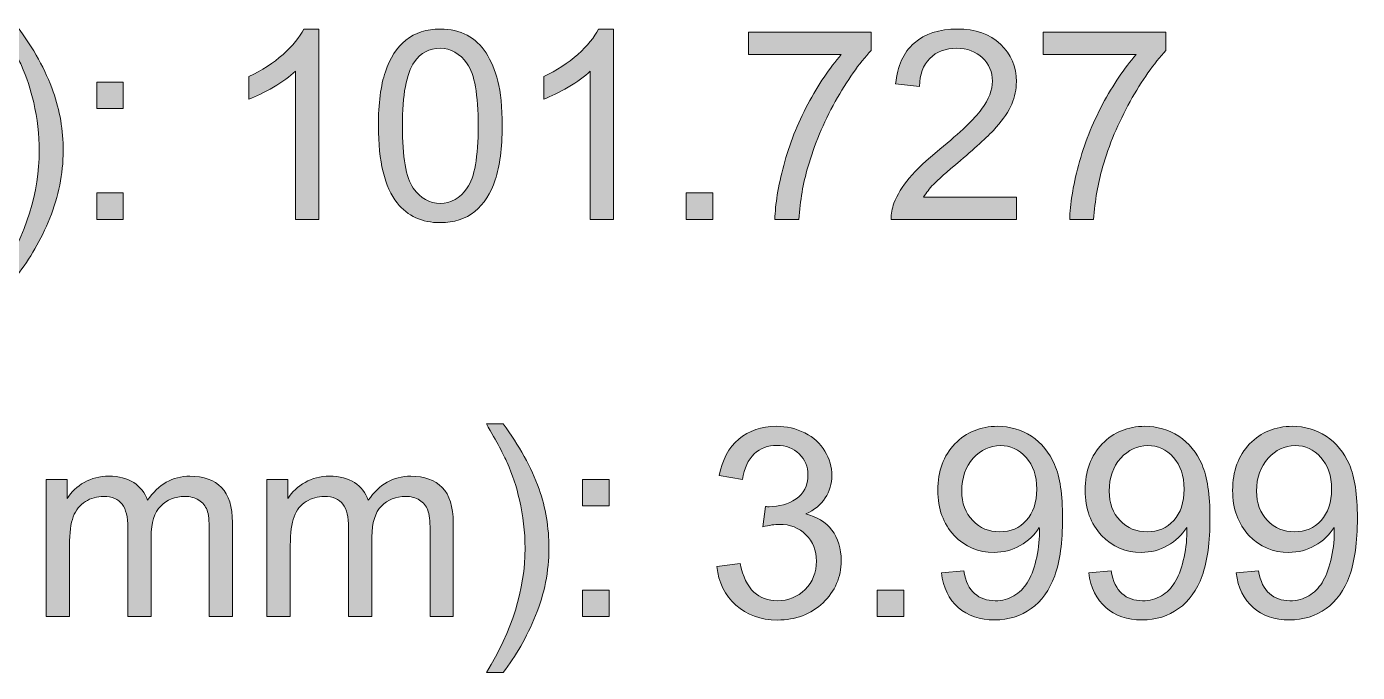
# Model space of a CAD drawing. Header units: inches. Extents: x 0.2 to 13, y -17.3 to -0.1.
# Drawn here: x 1.157 to 1.994, y -2.001 to -1.594 of the extents above; entities that cross this region are included whole.
import ezdxf

# ---------------------------------------------------------------- set-up
doc = ezdxf.new("R2010")
doc.units = ezdxf.units.IN
doc.header["$MEASUREMENT"] = 0
doc.layers.add('Layer 1', color=7, linetype='Continuous')

# ---------------------------------------------------------------- blocks, each defined once
blk = doc.blocks.new('block 8')
at = {"layer": 'Layer 1', "true_color": 0xffffff}
h = blk.add_hatch(color=7, dxfattribs=at)
h.dxf.hatch_style = 2
edge = h.paths.add_edge_path()
edge.add_spline(control_points=[(1.15146, -1.75089), (1.15146, -1.75089), (1.14096, -1.75089), (1.14096, -1.75089), (1.15719, -1.72485), (1.1653, -1.69878), (1.1653, -1.67268), (1.1653, -1.66248), (1.16413, -1.65236), (1.1618, -1.64233), (1.15995, -1.63419), (1.15738, -1.62638), (1.15407, -1.61889), (1.15195, -1.61401), (1.14758, -1.60587), (1.14096, -1.59448), (1.14096, -1.59448), (1.15146, -1.59448), (1.15146, -1.59448), (1.16166, -1.60809), (1.1692, -1.62177), (1.17409, -1.63549), (1.17826, -1.64732), (1.18035, -1.65969), (1.18035, -1.6726), (1.18035, -1.68725), (1.17754, -1.70141), (1.17193, -1.71508), (1.16631, -1.72875), (1.15949, -1.74069), (1.15146, -1.75089)], knot_values=[0, 0, 0, 0, 1, 1, 1, 2, 2, 2, 3, 3, 3, 4, 4, 4, 5, 5, 5, 6, 6, 6, 7, 7, 7, 8, 8, 8, 9, 9, 9, 10, 10, 10, 10], degree=3, periodic=1)
h = blk.add_hatch(color=7, dxfattribs=at)
h.dxf.hatch_style = 2
edge = h.paths.add_edge_path()
edge.add_spline(control_points=[(1.34108, -1.71581), (1.34108, -1.71581), (1.32643, -1.71581), (1.32643, -1.71581), (1.32643, -1.71581), (1.32643, -1.62247), (1.32643, -1.62247), (1.3229, -1.62583), (1.31828, -1.6292), (1.31255, -1.63256), (1.30683, -1.63593), (1.30169, -1.63845), (1.29713, -1.64013), (1.29713, -1.64013), (1.29713, -1.62597), (1.29713, -1.62597), (1.30532, -1.62212), (1.31249, -1.61745), (1.31862, -1.61197), (1.32475, -1.60649), (1.32909, -1.60118), (1.33164, -1.59602), (1.33164, -1.59602), (1.34108, -1.59602), (1.34108, -1.59602), (1.34108, -1.59602), (1.34108, -1.71581), (1.34108, -1.71581)], knot_values=[0, 0, 0, 0, 1, 1, 1, 2, 2, 2, 3, 3, 3, 4, 4, 4, 5, 5, 5, 6, 6, 6, 7, 7, 7, 8, 8, 8, 9, 9, 9, 9], degree=3, periodic=1)
h = blk.add_hatch(color=7, dxfattribs=at)
h.dxf.hatch_style = 2
edge = h.paths.add_edge_path()
edge.add_spline(control_points=[(1.37859, -1.65698), (1.37859, -1.64287), (1.38005, -1.63152), (1.38295, -1.62292), (1.38585, -1.61432), (1.39016, -1.60769), (1.39589, -1.60302), (1.40161, -1.59835), (1.40881, -1.59602), (1.41749, -1.59602), (1.4239, -1.59602), (1.42951, -1.59731), (1.43434, -1.59989), (1.43917, -1.60246), (1.44316, -1.60618), (1.4463, -1.61104), (1.44945, -1.61589), (1.45192, -1.62181), (1.45371, -1.62878), (1.4555, -1.63575), (1.45639, -1.64515), (1.45639, -1.65698), (1.45639, -1.67097), (1.45496, -1.68227), (1.45208, -1.69087), (1.44921, -1.69947), (1.44491, -1.70612), (1.43918, -1.71081), (1.43346, -1.7155), (1.42623, -1.71785), (1.41749, -1.71785), (1.40599, -1.71785), (1.39696, -1.71372), (1.39039, -1.70548), (1.38253, -1.69555), (1.37859, -1.67938), (1.37859, -1.65698)], knot_values=[0, 0, 0, 0, 1, 1, 1, 2, 2, 2, 3, 3, 3, 4, 4, 4, 5, 5, 5, 6, 6, 6, 7, 7, 7, 8, 8, 8, 9, 9, 9, 10, 10, 10, 11, 11, 11, 12, 12, 12, 12], degree=3, periodic=1)
edge = h.paths.add_edge_path()
edge.add_spline(control_points=[(1.39365, -1.65698), (1.39365, -1.67656), (1.39594, -1.6896), (1.40053, -1.69608), (1.40511, -1.70256), (1.41077, -1.7058), (1.41749, -1.7058), (1.42422, -1.7058), (1.42988, -1.70255), (1.43446, -1.69604), (1.43905, -1.68953), (1.44134, -1.67651), (1.44134, -1.65698), (1.44134, -1.63734), (1.43905, -1.62429), (1.43446, -1.61783), (1.42988, -1.61138), (1.42417, -1.60815), (1.41733, -1.60815), (1.4106, -1.60815), (1.40523, -1.611), (1.40122, -1.61669), (1.39617, -1.62396), (1.39365, -1.63739), (1.39365, -1.65698)], knot_values=[0, 0, 0, 0, 1, 1, 1, 2, 2, 2, 3, 3, 3, 4, 4, 4, 5, 5, 5, 6, 6, 6, 7, 7, 7, 8, 8, 8, 8], degree=3, periodic=1)
h = blk.add_hatch(color=7, dxfattribs=at)
h.dxf.hatch_style = 2
edge = h.paths.add_edge_path()
edge.add_spline(control_points=[(1.52646, -1.71581), (1.52646, -1.71581), (1.51181, -1.71581), (1.51181, -1.71581), (1.51181, -1.71581), (1.51181, -1.62247), (1.51181, -1.62247), (1.50829, -1.62583), (1.50366, -1.6292), (1.49794, -1.63256), (1.49221, -1.63593), (1.48707, -1.63845), (1.48252, -1.64013), (1.48252, -1.64013), (1.48252, -1.62597), (1.48252, -1.62597), (1.49071, -1.62212), (1.49787, -1.61745), (1.504, -1.61197), (1.51013, -1.60649), (1.51447, -1.60118), (1.51702, -1.59602), (1.51702, -1.59602), (1.52646, -1.59602), (1.52646, -1.59602), (1.52646, -1.59602), (1.52646, -1.71581), (1.52646, -1.71581)], knot_values=[0, 0, 0, 0, 1, 1, 1, 2, 2, 2, 3, 3, 3, 4, 4, 4, 5, 5, 5, 6, 6, 6, 7, 7, 7, 8, 8, 8, 9, 9, 9, 9], degree=3, periodic=1)
h = blk.add_hatch(color=7, dxfattribs=at)
h.dxf.hatch_style = 2
edge = h.paths.add_edge_path()
edge.add_spline(control_points=[(1.61126, -1.61214), (1.61126, -1.61214), (1.61126, -1.59806), (1.61126, -1.59806), (1.61126, -1.59806), (1.68849, -1.59806), (1.68849, -1.59806), (1.68849, -1.59806), (1.68849, -1.60945), (1.68849, -1.60945), (1.68089, -1.61753), (1.67337, -1.62828), (1.66591, -1.64168), (1.65845, -1.65508), (1.65268, -1.66886), (1.64861, -1.68302), (1.64568, -1.693), (1.64381, -1.70393), (1.643, -1.71581), (1.643, -1.71581), (1.62794, -1.71581), (1.62794, -1.71581), (1.62811, -1.70643), (1.62995, -1.69509), (1.63348, -1.6818), (1.637, -1.6685), (1.64206, -1.65569), (1.64865, -1.64334), (1.65525, -1.631), (1.66226, -1.6206), (1.66969, -1.61214), (1.66969, -1.61214), (1.61126, -1.61214), (1.61126, -1.61214)], knot_values=[0, 0, 0, 0, 1, 1, 1, 2, 2, 2, 3, 3, 3, 4, 4, 4, 5, 5, 5, 6, 6, 6, 7, 7, 7, 8, 8, 8, 9, 9, 9, 10, 10, 10, 11, 11, 11, 11], degree=3, periodic=1)
h = blk.add_hatch(color=7, dxfattribs=at)
h.dxf.hatch_style = 2
edge = h.paths.add_edge_path()
edge.add_spline(control_points=[(1.77996, -1.70173), (1.77996, -1.70173), (1.77996, -1.71581), (1.77996, -1.71581), (1.77996, -1.71581), (1.7011, -1.71581), (1.7011, -1.71581), (1.701, -1.71229), (1.70157, -1.7089), (1.70281, -1.70564), (1.70482, -1.70027), (1.70803, -1.69498), (1.71246, -1.68977), (1.71688, -1.68456), (1.72327, -1.67854), (1.73162, -1.67171), (1.74459, -1.66107), (1.75335, -1.65265), (1.75791, -1.64644), (1.76246, -1.64022), (1.76474, -1.63435), (1.76474, -1.62882), (1.76474, -1.62301), (1.76267, -1.61812), (1.75852, -1.61413), (1.75437, -1.61014), (1.74896, -1.60815), (1.74228, -1.60815), (1.73523, -1.60815), (1.72959, -1.61026), (1.72536, -1.6145), (1.72112, -1.61873), (1.71898, -1.62459), (1.71893, -1.63207), (1.71893, -1.63207), (1.70387, -1.63053), (1.70387, -1.63053), (1.7049, -1.6193), (1.70878, -1.61074), (1.71551, -1.60485), (1.72224, -1.59897), (1.73127, -1.59602), (1.74261, -1.59602), (1.75406, -1.59602), (1.76312, -1.5992), (1.76979, -1.60554), (1.77646, -1.61189), (1.7798, -1.61976), (1.7798, -1.62914), (1.7798, -1.63392), (1.77882, -1.63861), (1.77687, -1.64322), (1.77492, -1.64783), (1.77167, -1.65269), (1.76714, -1.65779), (1.76261, -1.66289), (1.75509, -1.66989), (1.74456, -1.67879), (1.73577, -1.68616), (1.73013, -1.69117), (1.72763, -1.6938), (1.72514, -1.69643), (1.72308, -1.69908), (1.72145, -1.70173), (1.72145, -1.70173), (1.77996, -1.70173), (1.77996, -1.70173)], knot_values=[0, 0, 0, 0, 1, 1, 1, 2, 2, 2, 3, 3, 3, 4, 4, 4, 5, 5, 5, 6, 6, 6, 7, 7, 7, 8, 8, 8, 9, 9, 9, 10, 10, 10, 11, 11, 11, 12, 12, 12, 13, 13, 13, 14, 14, 14, 15, 15, 15, 16, 16, 16, 17, 17, 17, 18, 18, 18, 19, 19, 19, 20, 20, 20, 21, 21, 21, 22, 22, 22, 22], degree=3, periodic=1)
h = blk.add_hatch(color=7, dxfattribs=at)
h.dxf.hatch_style = 2
edge = h.paths.add_edge_path()
edge.add_spline(control_points=[(1.79664, -1.61214), (1.79664, -1.61214), (1.79664, -1.59806), (1.79664, -1.59806), (1.79664, -1.59806), (1.87387, -1.59806), (1.87387, -1.59806), (1.87387, -1.59806), (1.87387, -1.60945), (1.87387, -1.60945), (1.86628, -1.61753), (1.85875, -1.62828), (1.85129, -1.64168), (1.84383, -1.65508), (1.83807, -1.66886), (1.834, -1.68302), (1.83107, -1.693), (1.8292, -1.70393), (1.82838, -1.71581), (1.82838, -1.71581), (1.81333, -1.71581), (1.81333, -1.71581), (1.81349, -1.70643), (1.81533, -1.69509), (1.81886, -1.6818), (1.82239, -1.6685), (1.82745, -1.65569), (1.83404, -1.64334), (1.84063, -1.631), (1.84764, -1.6206), (1.85508, -1.61214), (1.85508, -1.61214), (1.79664, -1.61214), (1.79664, -1.61214)], knot_values=[0, 0, 0, 0, 1, 1, 1, 2, 2, 2, 3, 3, 3, 4, 4, 4, 5, 5, 5, 6, 6, 6, 7, 7, 7, 8, 8, 8, 9, 9, 9, 10, 10, 10, 11, 11, 11, 11], degree=3, periodic=1)
h = blk.add_hatch(color=7, dxfattribs=at)
h.dxf.hatch_style = 2
h.paths.add_polyline_path([(1.20143, -1.64607), (1.20143, -1.62939), (1.21811, -1.62939), (1.21811, -1.64607)])
h.paths.add_polyline_path([(1.20143, -1.71581), (1.20143, -1.69913), (1.21811, -1.69913), (1.21811, -1.71581)])
h = blk.add_hatch(color=7, dxfattribs=at)
h.dxf.hatch_style = 2
h.paths.add_polyline_path([(1.5722, -1.71581), (1.5722, -1.69913), (1.58888, -1.69913), (1.58888, -1.71581)])
at = {"layer": 'Layer 1', "lineweight": 0}
for points in [[(1.20143, -1.64607), (1.20143, -1.62939), (1.21811, -1.62939), (1.21811, -1.64607), (1.20143, -1.64607)], [(1.20143, -1.71581), (1.20143, -1.69913), (1.21811, -1.69913), (1.21811, -1.71581), (1.20143, -1.71581)], [(1.5722, -1.71581), (1.5722, -1.69913), (1.58888, -1.69913), (1.58888, -1.71581), (1.5722, -1.71581)]]:
    blk.add_lwpolyline(points, dxfattribs=at)
for points, knots in [([(1.15146, -1.75089), (1.15146, -1.75089), (1.14096, -1.75089), (1.14096, -1.75089), (1.15719, -1.72485), (1.1653, -1.69878), (1.1653, -1.67268), (1.1653, -1.66248), (1.16413, -1.65236), (1.1618, -1.64233), (1.15995, -1.63419), (1.15738, -1.62638), (1.15407, -1.61889), (1.15195, -1.61401), (1.14758, -1.60587), (1.14096, -1.59448), (1.14096, -1.59448), (1.15146, -1.59448), (1.15146, -1.59448), (1.16166, -1.60809), (1.1692, -1.62177), (1.17409, -1.63549), (1.17826, -1.64732), (1.18035, -1.65969), (1.18035, -1.6726), (1.18035, -1.68725), (1.17754, -1.70141), (1.17193, -1.71508), (1.16631, -1.72875), (1.15949, -1.74069), (1.15146, -1.75089)], [0, 0, 0, 0, 1, 1, 1, 2, 2, 2, 3, 3, 3, 4, 4, 4, 5, 5, 5, 6, 6, 6, 7, 7, 7, 8, 8, 8, 9, 9, 9, 10, 10, 10, 10]), ([(1.34108, -1.71581), (1.34108, -1.71581), (1.32643, -1.71581), (1.32643, -1.71581), (1.32643, -1.71581), (1.32643, -1.62247), (1.32643, -1.62247), (1.3229, -1.62583), (1.31828, -1.6292), (1.31255, -1.63256), (1.30683, -1.63593), (1.30169, -1.63845), (1.29713, -1.64013), (1.29713, -1.64013), (1.29713, -1.62597), (1.29713, -1.62597), (1.30532, -1.62212), (1.31249, -1.61745), (1.31862, -1.61197), (1.32475, -1.60649), (1.32909, -1.60118), (1.33164, -1.59602), (1.33164, -1.59602), (1.34108, -1.59602), (1.34108, -1.59602), (1.34108, -1.59602), (1.34108, -1.71581), (1.34108, -1.71581)], [0, 0, 0, 0, 1, 1, 1, 2, 2, 2, 3, 3, 3, 4, 4, 4, 5, 5, 5, 6, 6, 6, 7, 7, 7, 8, 8, 8, 9, 9, 9, 9]), ([(1.37859, -1.65698), (1.37859, -1.64287), (1.38005, -1.63152), (1.38295, -1.62292), (1.38585, -1.61432), (1.39016, -1.60769), (1.39589, -1.60302), (1.40161, -1.59835), (1.40881, -1.59602), (1.41749, -1.59602), (1.4239, -1.59602), (1.42951, -1.59731), (1.43434, -1.59989), (1.43917, -1.60246), (1.44316, -1.60618), (1.4463, -1.61104), (1.44945, -1.61589), (1.45192, -1.62181), (1.45371, -1.62878), (1.4555, -1.63575), (1.45639, -1.64515), (1.45639, -1.65698), (1.45639, -1.67097), (1.45496, -1.68227), (1.45208, -1.69087), (1.44921, -1.69947), (1.44491, -1.70612), (1.43918, -1.71081), (1.43346, -1.7155), (1.42623, -1.71785), (1.41749, -1.71785), (1.40599, -1.71785), (1.39696, -1.71372), (1.39039, -1.70548), (1.38253, -1.69555), (1.37859, -1.67938), (1.37859, -1.65698)], [0, 0, 0, 0, 1, 1, 1, 2, 2, 2, 3, 3, 3, 4, 4, 4, 5, 5, 5, 6, 6, 6, 7, 7, 7, 8, 8, 8, 9, 9, 9, 10, 10, 10, 11, 11, 11, 12, 12, 12, 12]), ([(1.52646, -1.71581), (1.52646, -1.71581), (1.51181, -1.71581), (1.51181, -1.71581), (1.51181, -1.71581), (1.51181, -1.62247), (1.51181, -1.62247), (1.50829, -1.62583), (1.50366, -1.6292), (1.49794, -1.63256), (1.49221, -1.63593), (1.48707, -1.63845), (1.48252, -1.64013), (1.48252, -1.64013), (1.48252, -1.62597), (1.48252, -1.62597), (1.49071, -1.62212), (1.49787, -1.61745), (1.504, -1.61197), (1.51013, -1.60649), (1.51447, -1.60118), (1.51702, -1.59602), (1.51702, -1.59602), (1.52646, -1.59602), (1.52646, -1.59602), (1.52646, -1.59602), (1.52646, -1.71581), (1.52646, -1.71581)], [0, 0, 0, 0, 1, 1, 1, 2, 2, 2, 3, 3, 3, 4, 4, 4, 5, 5, 5, 6, 6, 6, 7, 7, 7, 8, 8, 8, 9, 9, 9, 9]), ([(1.61126, -1.61214), (1.61126, -1.61214), (1.61126, -1.59806), (1.61126, -1.59806), (1.61126, -1.59806), (1.68849, -1.59806), (1.68849, -1.59806), (1.68849, -1.59806), (1.68849, -1.60945), (1.68849, -1.60945), (1.68089, -1.61753), (1.67337, -1.62828), (1.66591, -1.64168), (1.65845, -1.65508), (1.65268, -1.66886), (1.64861, -1.68302), (1.64568, -1.693), (1.64381, -1.70393), (1.643, -1.71581), (1.643, -1.71581), (1.62794, -1.71581), (1.62794, -1.71581), (1.62811, -1.70643), (1.62995, -1.69509), (1.63348, -1.6818), (1.637, -1.6685), (1.64206, -1.65569), (1.64865, -1.64334), (1.65525, -1.631), (1.66226, -1.6206), (1.66969, -1.61214), (1.66969, -1.61214), (1.61126, -1.61214), (1.61126, -1.61214)], [0, 0, 0, 0, 1, 1, 1, 2, 2, 2, 3, 3, 3, 4, 4, 4, 5, 5, 5, 6, 6, 6, 7, 7, 7, 8, 8, 8, 9, 9, 9, 10, 10, 10, 11, 11, 11, 11]), ([(1.77996, -1.70173), (1.77996, -1.70173), (1.77996, -1.71581), (1.77996, -1.71581), (1.77996, -1.71581), (1.7011, -1.71581), (1.7011, -1.71581), (1.701, -1.71229), (1.70157, -1.7089), (1.70281, -1.70564), (1.70482, -1.70027), (1.70803, -1.69498), (1.71246, -1.68977), (1.71688, -1.68456), (1.72327, -1.67854), (1.73162, -1.67171), (1.74459, -1.66107), (1.75335, -1.65265), (1.75791, -1.64644), (1.76246, -1.64022), (1.76474, -1.63435), (1.76474, -1.62882), (1.76474, -1.62301), (1.76267, -1.61812), (1.75852, -1.61413), (1.75437, -1.61014), (1.74896, -1.60815), (1.74228, -1.60815), (1.73523, -1.60815), (1.72959, -1.61026), (1.72536, -1.6145), (1.72112, -1.61873), (1.71898, -1.62459), (1.71893, -1.63207), (1.71893, -1.63207), (1.70387, -1.63053), (1.70387, -1.63053), (1.7049, -1.6193), (1.70878, -1.61074), (1.71551, -1.60485), (1.72224, -1.59897), (1.73127, -1.59602), (1.74261, -1.59602), (1.75406, -1.59602), (1.76312, -1.5992), (1.76979, -1.60554), (1.77646, -1.61189), (1.7798, -1.61976), (1.7798, -1.62914), (1.7798, -1.63392), (1.77882, -1.63861), (1.77687, -1.64322), (1.77492, -1.64783), (1.77167, -1.65269), (1.76714, -1.65779), (1.76261, -1.66289), (1.75509, -1.66989), (1.74456, -1.67879), (1.73577, -1.68616), (1.73013, -1.69117), (1.72763, -1.6938), (1.72514, -1.69643), (1.72308, -1.69908), (1.72145, -1.70173), (1.72145, -1.70173), (1.77996, -1.70173), (1.77996, -1.70173)], [0, 0, 0, 0, 1, 1, 1, 2, 2, 2, 3, 3, 3, 4, 4, 4, 5, 5, 5, 6, 6, 6, 7, 7, 7, 8, 8, 8, 9, 9, 9, 10, 10, 10, 11, 11, 11, 12, 12, 12, 13, 13, 13, 14, 14, 14, 15, 15, 15, 16, 16, 16, 17, 17, 17, 18, 18, 18, 19, 19, 19, 20, 20, 20, 21, 21, 21, 22, 22, 22, 22]), ([(1.79664, -1.61214), (1.79664, -1.61214), (1.79664, -1.59806), (1.79664, -1.59806), (1.79664, -1.59806), (1.87387, -1.59806), (1.87387, -1.59806), (1.87387, -1.59806), (1.87387, -1.60945), (1.87387, -1.60945), (1.86628, -1.61753), (1.85875, -1.62828), (1.85129, -1.64168), (1.84383, -1.65508), (1.83807, -1.66886), (1.834, -1.68302), (1.83107, -1.693), (1.8292, -1.70393), (1.82838, -1.71581), (1.82838, -1.71581), (1.81333, -1.71581), (1.81333, -1.71581), (1.81349, -1.70643), (1.81533, -1.69509), (1.81886, -1.6818), (1.82239, -1.6685), (1.82745, -1.65569), (1.83404, -1.64334), (1.84063, -1.631), (1.84764, -1.6206), (1.85508, -1.61214), (1.85508, -1.61214), (1.79664, -1.61214), (1.79664, -1.61214)], [0, 0, 0, 0, 1, 1, 1, 2, 2, 2, 3, 3, 3, 4, 4, 4, 5, 5, 5, 6, 6, 6, 7, 7, 7, 8, 8, 8, 9, 9, 9, 10, 10, 10, 11, 11, 11, 11]), ([(1.39365, -1.65698), (1.39365, -1.67656), (1.39594, -1.6896), (1.40053, -1.69608), (1.40511, -1.70256), (1.41077, -1.7058), (1.41749, -1.7058), (1.42422, -1.7058), (1.42988, -1.70255), (1.43446, -1.69604), (1.43905, -1.68953), (1.44134, -1.67651), (1.44134, -1.65698), (1.44134, -1.63734), (1.43905, -1.62429), (1.43446, -1.61783), (1.42988, -1.61138), (1.42417, -1.60815), (1.41733, -1.60815), (1.4106, -1.60815), (1.40523, -1.611), (1.40122, -1.61669), (1.39617, -1.62396), (1.39365, -1.63739), (1.39365, -1.65698)], [0, 0, 0, 0, 1, 1, 1, 2, 2, 2, 3, 3, 3, 4, 4, 4, 5, 5, 5, 6, 6, 6, 7, 7, 7, 8, 8, 8, 8])]:
    blk.add_open_spline(points, degree=3, knots=knots, dxfattribs=at)
blk = doc.blocks.new('block 9')
at = {"layer": 'Layer 1', "true_color": 0xffffff}
h = blk.add_hatch(color=7, dxfattribs=at)
h.dxf.hatch_style = 2
edge = h.paths.add_edge_path()
edge.add_spline(control_points=[(1.45696, -2.00089), (1.45696, -2.00089), (1.44647, -2.00089), (1.44647, -2.00089), (1.46269, -1.97485), (1.4708, -1.94878), (1.4708, -1.92268), (1.4708, -1.91248), (1.46963, -1.90236), (1.4673, -1.89233), (1.46545, -1.88419), (1.46288, -1.87638), (1.45957, -1.86889), (1.45745, -1.86401), (1.45308, -1.85587), (1.44647, -1.84448), (1.44647, -1.84448), (1.45696, -1.84448), (1.45696, -1.84448), (1.46716, -1.85809), (1.4747, -1.87177), (1.47959, -1.88549), (1.48376, -1.89732), (1.48585, -1.90969), (1.48585, -1.9226), (1.48585, -1.93725), (1.48305, -1.95141), (1.47743, -1.96508), (1.47182, -1.97875), (1.46499, -1.99069), (1.45696, -2.00089)], knot_values=[0, 0, 0, 0, 1, 1, 1, 2, 2, 2, 3, 3, 3, 4, 4, 4, 5, 5, 5, 6, 6, 6, 7, 7, 7, 8, 8, 8, 9, 9, 9, 10, 10, 10, 10], degree=3, periodic=1)
h = blk.add_hatch(color=7, dxfattribs=at)
h.dxf.hatch_style = 2
edge = h.paths.add_edge_path()
edge.add_spline(control_points=[(1.59148, -1.93432), (1.59148, -1.93432), (1.60613, -1.93237), (1.60613, -1.93237), (1.60782, -1.94067), (1.61068, -1.94665), (1.61472, -1.95031), (1.61876, -1.95397), (1.62368, -1.9558), (1.62949, -1.9558), (1.63638, -1.9558), (1.6422, -1.95342), (1.64695, -1.94864), (1.65169, -1.94387), (1.65407, -1.93795), (1.65407, -1.9309), (1.65407, -1.92417), (1.65187, -1.91863), (1.64747, -1.91426), (1.64308, -1.90989), (1.63749, -1.90771), (1.63071, -1.90771), (1.62794, -1.90771), (1.6245, -1.90825), (1.62037, -1.90934), (1.62037, -1.90934), (1.622, -1.89648), (1.622, -1.89648), (1.62298, -1.89659), (1.62377, -1.89664), (1.62436, -1.89664), (1.6306, -1.89664), (1.63622, -1.89501), (1.64121, -1.89176), (1.6462, -1.8885), (1.6487, -1.88348), (1.6487, -1.8767), (1.6487, -1.87133), (1.64688, -1.86688), (1.64324, -1.86336), (1.63961, -1.85983), (1.63491, -1.85807), (1.62916, -1.85807), (1.62347, -1.85807), (1.61872, -1.85986), (1.61492, -1.86344), (1.61112, -1.86702), (1.60868, -1.87239), (1.6076, -1.87955), (1.6076, -1.87955), (1.59295, -1.87695), (1.59295, -1.87695), (1.59474, -1.86713), (1.59881, -1.85952), (1.60516, -1.85412), (1.6115, -1.84872), (1.6194, -1.84602), (1.62884, -1.84602), (1.63535, -1.84602), (1.64134, -1.84742), (1.64682, -1.85021), (1.6523, -1.85301), (1.65649, -1.85682), (1.6594, -1.86165), (1.6623, -1.86648), (1.66375, -1.8716), (1.66375, -1.87703), (1.66375, -1.88218), (1.66237, -1.88687), (1.6596, -1.89111), (1.65683, -1.89534), (1.65274, -1.8987), (1.64731, -1.9012), (1.65436, -1.90283), (1.65984, -1.9062), (1.66375, -1.91133), (1.66766, -1.91646), (1.66961, -1.92287), (1.66961, -1.93058), (1.66961, -1.94099), (1.66581, -1.94982), (1.65822, -1.95707), (1.65062, -1.96431), (1.64102, -1.96793), (1.62941, -1.96793), (1.61894, -1.96793), (1.61024, -1.96481), (1.60333, -1.95857), (1.59641, -1.95233), (1.59246, -1.94425), (1.59148, -1.93432)], knot_values=[0, 0, 0, 0, 1, 1, 1, 2, 2, 2, 3, 3, 3, 4, 4, 4, 5, 5, 5, 6, 6, 6, 7, 7, 7, 8, 8, 8, 9, 9, 9, 10, 10, 10, 11, 11, 11, 12, 12, 12, 13, 13, 13, 14, 14, 14, 15, 15, 15, 16, 16, 16, 17, 17, 17, 18, 18, 18, 19, 19, 19, 20, 20, 20, 21, 21, 21, 22, 22, 22, 23, 23, 23, 24, 24, 24, 25, 25, 25, 26, 26, 26, 27, 27, 27, 28, 28, 28, 29, 29, 29, 30, 30, 30, 30], degree=3, periodic=1)
h = blk.add_hatch(color=7, dxfattribs=at)
h.dxf.hatch_style = 2
edge = h.paths.add_edge_path()
edge.add_spline(control_points=[(1.7326, -1.93823), (1.7326, -1.93823), (1.74668, -1.93692), (1.74668, -1.93692), (1.74787, -1.94354), (1.75015, -1.94834), (1.75351, -1.95133), (1.75688, -1.95431), (1.76119, -1.9558), (1.76645, -1.9558), (1.77096, -1.9558), (1.7749, -1.95477), (1.77829, -1.95271), (1.78168, -1.95065), (1.78446, -1.9479), (1.78663, -1.94445), (1.7888, -1.94101), (1.79062, -1.93635), (1.79209, -1.93049), (1.79355, -1.92464), (1.79428, -1.91867), (1.79428, -1.91259), (1.79428, -1.91194), (1.79426, -1.91096), (1.7942, -1.90966), (1.79127, -1.91433), (1.78727, -1.91811), (1.7822, -1.92101), (1.77713, -1.92392), (1.77163, -1.92537), (1.76572, -1.92537), (1.75585, -1.92537), (1.74749, -1.92179), (1.74065, -1.91463), (1.73382, -1.90746), (1.7304, -1.89802), (1.7304, -1.88631), (1.7304, -1.87421), (1.73397, -1.86447), (1.7411, -1.85709), (1.74824, -1.84971), (1.75718, -1.84602), (1.76792, -1.84602), (1.77568, -1.84602), (1.78277, -1.84811), (1.7892, -1.85229), (1.79563, -1.85647), (1.80051, -1.86242), (1.80385, -1.87015), (1.80718, -1.87788), (1.80885, -1.88907), (1.80885, -1.90372), (1.80885, -1.91897), (1.8072, -1.9311), (1.80389, -1.94014), (1.80058, -1.94917), (1.79565, -1.95605), (1.78912, -1.96077), (1.78258, -1.96549), (1.77492, -1.96785), (1.76613, -1.96785), (1.7568, -1.96785), (1.74917, -1.96526), (1.74326, -1.96008), (1.73735, -1.9549), (1.73379, -1.94761), (1.7326, -1.93823)], knot_values=[0, 0, 0, 0, 1, 1, 1, 2, 2, 2, 3, 3, 3, 4, 4, 4, 5, 5, 5, 6, 6, 6, 7, 7, 7, 8, 8, 8, 9, 9, 9, 10, 10, 10, 11, 11, 11, 12, 12, 12, 13, 13, 13, 14, 14, 14, 15, 15, 15, 16, 16, 16, 17, 17, 17, 18, 18, 18, 19, 19, 19, 20, 20, 20, 21, 21, 21, 22, 22, 22, 22], degree=3, periodic=1)
edge = h.paths.add_edge_path()
edge.add_spline(control_points=[(1.79258, -1.88557), (1.79258, -1.87716), (1.79034, -1.87049), (1.78586, -1.86555), (1.78139, -1.86062), (1.776, -1.85815), (1.76971, -1.85815), (1.7632, -1.85815), (1.75753, -1.86081), (1.7527, -1.86612), (1.74787, -1.87144), (1.74546, -1.87833), (1.74546, -1.88679), (1.74546, -1.89439), (1.74775, -1.90056), (1.75233, -1.90531), (1.75692, -1.91005), (1.76257, -1.91243), (1.7693, -1.91243), (1.77608, -1.91243), (1.78166, -1.91005), (1.78602, -1.90531), (1.79039, -1.90056), (1.79258, -1.89398), (1.79258, -1.88557)], knot_values=[0, 0, 0, 0, 1, 1, 1, 2, 2, 2, 3, 3, 3, 4, 4, 4, 5, 5, 5, 6, 6, 6, 7, 7, 7, 8, 8, 8, 8], degree=3, periodic=1)
h = blk.add_hatch(color=7, dxfattribs=at)
h.dxf.hatch_style = 2
edge = h.paths.add_edge_path()
edge.add_spline(control_points=[(1.82529, -1.93823), (1.82529, -1.93823), (1.83937, -1.93692), (1.83937, -1.93692), (1.84056, -1.94354), (1.84284, -1.94834), (1.8462, -1.95133), (1.84957, -1.95431), (1.85388, -1.9558), (1.85914, -1.9558), (1.86365, -1.9558), (1.86759, -1.95477), (1.87099, -1.95271), (1.87438, -1.95065), (1.87716, -1.9479), (1.87933, -1.94445), (1.8815, -1.94101), (1.88331, -1.93635), (1.88478, -1.93049), (1.88624, -1.92464), (1.88698, -1.91867), (1.88698, -1.91259), (1.88698, -1.91194), (1.88695, -1.91096), (1.8869, -1.90966), (1.88397, -1.91433), (1.87996, -1.91811), (1.87489, -1.92101), (1.86982, -1.92392), (1.86433, -1.92537), (1.85841, -1.92537), (1.84854, -1.92537), (1.84018, -1.92179), (1.83335, -1.91463), (1.82651, -1.90746), (1.82309, -1.89802), (1.82309, -1.88631), (1.82309, -1.87421), (1.82666, -1.86447), (1.83379, -1.85709), (1.84093, -1.84971), (1.84987, -1.84602), (1.86061, -1.84602), (1.86837, -1.84602), (1.87546, -1.84811), (1.88189, -1.85229), (1.88832, -1.85647), (1.8932, -1.86242), (1.89654, -1.87015), (1.89988, -1.87788), (1.90154, -1.88907), (1.90154, -1.90372), (1.90154, -1.91897), (1.89989, -1.9311), (1.89658, -1.94014), (1.89327, -1.94917), (1.88835, -1.95605), (1.88181, -1.96077), (1.87527, -1.96549), (1.86761, -1.96785), (1.85882, -1.96785), (1.84949, -1.96785), (1.84186, -1.96526), (1.83595, -1.96008), (1.83004, -1.9549), (1.82648, -1.94761), (1.82529, -1.93823)], knot_values=[0, 0, 0, 0, 1, 1, 1, 2, 2, 2, 3, 3, 3, 4, 4, 4, 5, 5, 5, 6, 6, 6, 7, 7, 7, 8, 8, 8, 9, 9, 9, 10, 10, 10, 11, 11, 11, 12, 12, 12, 13, 13, 13, 14, 14, 14, 15, 15, 15, 16, 16, 16, 17, 17, 17, 18, 18, 18, 19, 19, 19, 20, 20, 20, 21, 21, 21, 22, 22, 22, 22], degree=3, periodic=1)
edge = h.paths.add_edge_path()
edge.add_spline(control_points=[(1.88527, -1.88557), (1.88527, -1.87716), (1.88303, -1.87049), (1.87855, -1.86555), (1.87408, -1.86062), (1.86869, -1.85815), (1.8624, -1.85815), (1.85589, -1.85815), (1.85022, -1.86081), (1.84539, -1.86612), (1.84056, -1.87144), (1.83815, -1.87833), (1.83815, -1.88679), (1.83815, -1.89439), (1.84044, -1.90056), (1.84502, -1.90531), (1.84961, -1.91005), (1.85527, -1.91243), (1.86199, -1.91243), (1.86877, -1.91243), (1.87435, -1.91005), (1.87872, -1.90531), (1.88308, -1.90056), (1.88527, -1.89398), (1.88527, -1.88557)], knot_values=[0, 0, 0, 0, 1, 1, 1, 2, 2, 2, 3, 3, 3, 4, 4, 4, 5, 5, 5, 6, 6, 6, 7, 7, 7, 8, 8, 8, 8], degree=3, periodic=1)
h = blk.add_hatch(color=7, dxfattribs=at)
h.dxf.hatch_style = 2
edge = h.paths.add_edge_path()
edge.add_spline(control_points=[(1.91798, -1.93823), (1.91798, -1.93823), (1.93206, -1.93692), (1.93206, -1.93692), (1.93325, -1.94354), (1.93553, -1.94834), (1.9389, -1.95133), (1.94226, -1.95431), (1.94657, -1.9558), (1.95184, -1.9558), (1.95634, -1.9558), (1.96029, -1.95477), (1.96368, -1.95271), (1.96707, -1.95065), (1.96985, -1.9479), (1.97202, -1.94445), (1.97419, -1.94101), (1.97601, -1.93635), (1.97747, -1.93049), (1.97894, -1.92464), (1.97967, -1.91867), (1.97967, -1.91259), (1.97967, -1.91194), (1.97964, -1.91096), (1.97959, -1.90966), (1.97666, -1.91433), (1.97266, -1.91811), (1.96758, -1.92101), (1.96251, -1.92392), (1.95702, -1.92537), (1.9511, -1.92537), (1.94123, -1.92537), (1.93287, -1.92179), (1.92604, -1.91463), (1.9192, -1.90746), (1.91579, -1.89802), (1.91579, -1.88631), (1.91579, -1.87421), (1.91935, -1.86447), (1.92649, -1.85709), (1.93362, -1.84971), (1.94256, -1.84602), (1.9533, -1.84602), (1.96106, -1.84602), (1.96815, -1.84811), (1.97458, -1.85229), (1.98101, -1.85647), (1.98589, -1.86242), (1.98923, -1.87015), (1.99257, -1.87788), (1.99424, -1.88907), (1.99424, -1.90372), (1.99424, -1.91897), (1.99258, -1.9311), (1.98927, -1.94014), (1.98596, -1.94917), (1.98104, -1.95605), (1.9745, -1.96077), (1.96796, -1.96549), (1.9603, -1.96785), (1.95151, -1.96785), (1.94218, -1.96785), (1.93456, -1.96526), (1.92864, -1.96008), (1.92273, -1.9549), (1.91918, -1.94761), (1.91798, -1.93823)], knot_values=[0, 0, 0, 0, 1, 1, 1, 2, 2, 2, 3, 3, 3, 4, 4, 4, 5, 5, 5, 6, 6, 6, 7, 7, 7, 8, 8, 8, 9, 9, 9, 10, 10, 10, 11, 11, 11, 12, 12, 12, 13, 13, 13, 14, 14, 14, 15, 15, 15, 16, 16, 16, 17, 17, 17, 18, 18, 18, 19, 19, 19, 20, 20, 20, 21, 21, 21, 22, 22, 22, 22], degree=3, periodic=1)
edge = h.paths.add_edge_path()
edge.add_spline(control_points=[(1.97796, -1.88557), (1.97796, -1.87716), (1.97572, -1.87049), (1.97125, -1.86555), (1.96677, -1.86062), (1.96139, -1.85815), (1.95509, -1.85815), (1.94858, -1.85815), (1.94291, -1.86081), (1.93808, -1.86612), (1.93325, -1.87144), (1.93084, -1.87833), (1.93084, -1.88679), (1.93084, -1.89439), (1.93313, -1.90056), (1.93772, -1.90531), (1.9423, -1.91005), (1.94796, -1.91243), (1.95468, -1.91243), (1.96147, -1.91243), (1.96704, -1.91005), (1.97141, -1.90531), (1.97578, -1.90056), (1.97796, -1.89398), (1.97796, -1.88557)], knot_values=[0, 0, 0, 0, 1, 1, 1, 2, 2, 2, 3, 3, 3, 4, 4, 4, 5, 5, 5, 6, 6, 6, 7, 7, 7, 8, 8, 8, 8], degree=3, periodic=1)
h = blk.add_hatch(color=7, dxfattribs=at)
h.dxf.hatch_style = 2
edge = h.paths.add_edge_path()
edge.add_spline(control_points=[(1.16969, -1.96581), (1.16969, -1.96581), (1.16969, -1.87939), (1.16969, -1.87939), (1.16969, -1.87939), (1.18279, -1.87939), (1.18279, -1.87939), (1.18279, -1.87939), (1.18279, -1.89151), (1.18279, -1.89151), (1.18551, -1.88728), (1.18911, -1.88388), (1.19362, -1.8813), (1.19812, -1.87872), (1.20325, -1.87743), (1.209, -1.87743), (1.2154, -1.87743), (1.22065, -1.87876), (1.22475, -1.88142), (1.22884, -1.88408), (1.23173, -1.8878), (1.23341, -1.89257), (1.24025, -1.88248), (1.24915, -1.87743), (1.2601, -1.87743), (1.26868, -1.87743), (1.27527, -1.87981), (1.27988, -1.88456), (1.28449, -1.8893), (1.2868, -1.89661), (1.2868, -1.90649), (1.2868, -1.90649), (1.2868, -1.96581), (1.2868, -1.96581), (1.2868, -1.96581), (1.27223, -1.96581), (1.27223, -1.96581), (1.27223, -1.96581), (1.27223, -1.91137), (1.27223, -1.91137), (1.27223, -1.90551), (1.27176, -1.90129), (1.27081, -1.89872), (1.26986, -1.89614), (1.26813, -1.89406), (1.26564, -1.89249), (1.26314, -1.89092), (1.26021, -1.89013), (1.25685, -1.89013), (1.25077, -1.89013), (1.24573, -1.89215), (1.24171, -1.89619), (1.2377, -1.90023), (1.23569, -1.9067), (1.23569, -1.9156), (1.23569, -1.9156), (1.23569, -1.96581), (1.23569, -1.96581), (1.23569, -1.96581), (1.22104, -1.96581), (1.22104, -1.96581), (1.22104, -1.96581), (1.22104, -1.90966), (1.22104, -1.90966), (1.22104, -1.90315), (1.21985, -1.89827), (1.21746, -1.89501), (1.21507, -1.89176), (1.21117, -1.89013), (1.20574, -1.89013), (1.20162, -1.89013), (1.19781, -1.89122), (1.19431, -1.89339), (1.19081, -1.89556), (1.18827, -1.89873), (1.1867, -1.90291), (1.18513, -1.90708), (1.18434, -1.91311), (1.18434, -1.92097), (1.18434, -1.92097), (1.18434, -1.96581), (1.18434, -1.96581), (1.18434, -1.96581), (1.16969, -1.96581), (1.16969, -1.96581)], knot_values=[0, 0, 0, 0, 1, 1, 1, 2, 2, 2, 3, 3, 3, 4, 4, 4, 5, 5, 5, 6, 6, 6, 7, 7, 7, 8, 8, 8, 9, 9, 9, 10, 10, 10, 11, 11, 11, 12, 12, 12, 13, 13, 13, 14, 14, 14, 15, 15, 15, 16, 16, 16, 17, 17, 17, 18, 18, 18, 19, 19, 19, 20, 20, 20, 21, 21, 21, 22, 22, 22, 23, 23, 23, 24, 24, 24, 25, 25, 25, 26, 26, 26, 27, 27, 27, 28, 28, 28, 28], degree=3, periodic=1)
h = blk.add_hatch(color=7, dxfattribs=at)
h.dxf.hatch_style = 2
edge = h.paths.add_edge_path()
edge.add_spline(control_points=[(1.30853, -1.96581), (1.30853, -1.96581), (1.30853, -1.87939), (1.30853, -1.87939), (1.30853, -1.87939), (1.32163, -1.87939), (1.32163, -1.87939), (1.32163, -1.87939), (1.32163, -1.89151), (1.32163, -1.89151), (1.32434, -1.88728), (1.32795, -1.88388), (1.33245, -1.8813), (1.33695, -1.87872), (1.34208, -1.87743), (1.34783, -1.87743), (1.35423, -1.87743), (1.35948, -1.87876), (1.36358, -1.88142), (1.36768, -1.88408), (1.37056, -1.8878), (1.37225, -1.89257), (1.37908, -1.88248), (1.38798, -1.87743), (1.39894, -1.87743), (1.40751, -1.87743), (1.4141, -1.87981), (1.41871, -1.88456), (1.42333, -1.8893), (1.42563, -1.89661), (1.42563, -1.90649), (1.42563, -1.90649), (1.42563, -1.96581), (1.42563, -1.96581), (1.42563, -1.96581), (1.41106, -1.96581), (1.41106, -1.96581), (1.41106, -1.96581), (1.41106, -1.91137), (1.41106, -1.91137), (1.41106, -1.90551), (1.41059, -1.90129), (1.40964, -1.89872), (1.40869, -1.89614), (1.40697, -1.89406), (1.40447, -1.89249), (1.40198, -1.89092), (1.39905, -1.89013), (1.39568, -1.89013), (1.38961, -1.89013), (1.38456, -1.89215), (1.38055, -1.89619), (1.37653, -1.90023), (1.37453, -1.9067), (1.37453, -1.9156), (1.37453, -1.9156), (1.37453, -1.96581), (1.37453, -1.96581), (1.37453, -1.96581), (1.35988, -1.96581), (1.35988, -1.96581), (1.35988, -1.96581), (1.35988, -1.90966), (1.35988, -1.90966), (1.35988, -1.90315), (1.35868, -1.89827), (1.3563, -1.89501), (1.35391, -1.89176), (1.35, -1.89013), (1.34458, -1.89013), (1.34045, -1.89013), (1.33664, -1.89122), (1.33314, -1.89339), (1.32964, -1.89556), (1.32711, -1.89873), (1.32553, -1.90291), (1.32396, -1.90708), (1.32317, -1.91311), (1.32317, -1.92097), (1.32317, -1.92097), (1.32317, -1.96581), (1.32317, -1.96581), (1.32317, -1.96581), (1.30853, -1.96581), (1.30853, -1.96581)], knot_values=[0, 0, 0, 0, 1, 1, 1, 2, 2, 2, 3, 3, 3, 4, 4, 4, 5, 5, 5, 6, 6, 6, 7, 7, 7, 8, 8, 8, 9, 9, 9, 10, 10, 10, 11, 11, 11, 12, 12, 12, 13, 13, 13, 14, 14, 14, 15, 15, 15, 16, 16, 16, 17, 17, 17, 18, 18, 18, 19, 19, 19, 20, 20, 20, 21, 21, 21, 22, 22, 22, 23, 23, 23, 24, 24, 24, 25, 25, 25, 26, 26, 26, 27, 27, 27, 28, 28, 28, 28], degree=3, periodic=1)
h = blk.add_hatch(color=7, dxfattribs=at)
h.dxf.hatch_style = 2
h.paths.add_polyline_path([(1.50693, -1.89607), (1.50693, -1.87939), (1.52361, -1.87939), (1.52361, -1.89607)])
h.paths.add_polyline_path([(1.50693, -1.96581), (1.50693, -1.94913), (1.52361, -1.94913), (1.52361, -1.96581)])
h = blk.add_hatch(color=7, dxfattribs=at)
h.dxf.hatch_style = 2
h.paths.add_polyline_path([(1.69231, -1.96581), (1.69231, -1.94913), (1.709, -1.94913), (1.709, -1.96581)])
at = {"layer": 'Layer 1', "lineweight": 0}
for points in [[(1.50693, -1.89607), (1.50693, -1.87939), (1.52361, -1.87939), (1.52361, -1.89607), (1.50693, -1.89607)], [(1.50693, -1.96581), (1.50693, -1.94913), (1.52361, -1.94913), (1.52361, -1.96581), (1.50693, -1.96581)], [(1.69231, -1.96581), (1.69231, -1.94913), (1.709, -1.94913), (1.709, -1.96581), (1.69231, -1.96581)]]:
    blk.add_lwpolyline(points, dxfattribs=at)
for points, knots in [([(1.45696, -2.00089), (1.45696, -2.00089), (1.44647, -2.00089), (1.44647, -2.00089), (1.46269, -1.97485), (1.4708, -1.94878), (1.4708, -1.92268), (1.4708, -1.91248), (1.46963, -1.90236), (1.4673, -1.89233), (1.46545, -1.88419), (1.46288, -1.87638), (1.45957, -1.86889), (1.45745, -1.86401), (1.45308, -1.85587), (1.44647, -1.84448), (1.44647, -1.84448), (1.45696, -1.84448), (1.45696, -1.84448), (1.46716, -1.85809), (1.4747, -1.87177), (1.47959, -1.88549), (1.48376, -1.89732), (1.48585, -1.90969), (1.48585, -1.9226), (1.48585, -1.93725), (1.48305, -1.95141), (1.47743, -1.96508), (1.47182, -1.97875), (1.46499, -1.99069), (1.45696, -2.00089)], [0, 0, 0, 0, 1, 1, 1, 2, 2, 2, 3, 3, 3, 4, 4, 4, 5, 5, 5, 6, 6, 6, 7, 7, 7, 8, 8, 8, 9, 9, 9, 10, 10, 10, 10]), ([(1.59148, -1.93432), (1.59148, -1.93432), (1.60613, -1.93237), (1.60613, -1.93237), (1.60782, -1.94067), (1.61068, -1.94665), (1.61472, -1.95031), (1.61876, -1.95397), (1.62368, -1.9558), (1.62949, -1.9558), (1.63638, -1.9558), (1.6422, -1.95342), (1.64695, -1.94864), (1.65169, -1.94387), (1.65407, -1.93795), (1.65407, -1.9309), (1.65407, -1.92417), (1.65187, -1.91863), (1.64747, -1.91426), (1.64308, -1.90989), (1.63749, -1.90771), (1.63071, -1.90771), (1.62794, -1.90771), (1.6245, -1.90825), (1.62037, -1.90934), (1.62037, -1.90934), (1.622, -1.89648), (1.622, -1.89648), (1.62298, -1.89659), (1.62377, -1.89664), (1.62436, -1.89664), (1.6306, -1.89664), (1.63622, -1.89501), (1.64121, -1.89176), (1.6462, -1.8885), (1.6487, -1.88348), (1.6487, -1.8767), (1.6487, -1.87133), (1.64688, -1.86688), (1.64324, -1.86336), (1.63961, -1.85983), (1.63491, -1.85807), (1.62916, -1.85807), (1.62347, -1.85807), (1.61872, -1.85986), (1.61492, -1.86344), (1.61112, -1.86702), (1.60868, -1.87239), (1.6076, -1.87955), (1.6076, -1.87955), (1.59295, -1.87695), (1.59295, -1.87695), (1.59474, -1.86713), (1.59881, -1.85952), (1.60516, -1.85412), (1.6115, -1.84872), (1.6194, -1.84602), (1.62884, -1.84602), (1.63535, -1.84602), (1.64134, -1.84742), (1.64682, -1.85021), (1.6523, -1.85301), (1.65649, -1.85682), (1.6594, -1.86165), (1.6623, -1.86648), (1.66375, -1.8716), (1.66375, -1.87703), (1.66375, -1.88218), (1.66237, -1.88687), (1.6596, -1.89111), (1.65683, -1.89534), (1.65274, -1.8987), (1.64731, -1.9012), (1.65436, -1.90283), (1.65984, -1.9062), (1.66375, -1.91133), (1.66766, -1.91646), (1.66961, -1.92287), (1.66961, -1.93058), (1.66961, -1.94099), (1.66581, -1.94982), (1.65822, -1.95707), (1.65062, -1.96431), (1.64102, -1.96793), (1.62941, -1.96793), (1.61894, -1.96793), (1.61024, -1.96481), (1.60333, -1.95857), (1.59641, -1.95233), (1.59246, -1.94425), (1.59148, -1.93432)], [0, 0, 0, 0, 1, 1, 1, 2, 2, 2, 3, 3, 3, 4, 4, 4, 5, 5, 5, 6, 6, 6, 7, 7, 7, 8, 8, 8, 9, 9, 9, 10, 10, 10, 11, 11, 11, 12, 12, 12, 13, 13, 13, 14, 14, 14, 15, 15, 15, 16, 16, 16, 17, 17, 17, 18, 18, 18, 19, 19, 19, 20, 20, 20, 21, 21, 21, 22, 22, 22, 23, 23, 23, 24, 24, 24, 25, 25, 25, 26, 26, 26, 27, 27, 27, 28, 28, 28, 29, 29, 29, 30, 30, 30, 30]), ([(1.7326, -1.93823), (1.7326, -1.93823), (1.74668, -1.93692), (1.74668, -1.93692), (1.74787, -1.94354), (1.75015, -1.94834), (1.75351, -1.95133), (1.75688, -1.95431), (1.76119, -1.9558), (1.76645, -1.9558), (1.77096, -1.9558), (1.7749, -1.95477), (1.77829, -1.95271), (1.78168, -1.95065), (1.78446, -1.9479), (1.78663, -1.94445), (1.7888, -1.94101), (1.79062, -1.93635), (1.79209, -1.93049), (1.79355, -1.92464), (1.79428, -1.91867), (1.79428, -1.91259), (1.79428, -1.91194), (1.79426, -1.91096), (1.7942, -1.90966), (1.79127, -1.91433), (1.78727, -1.91811), (1.7822, -1.92101), (1.77713, -1.92392), (1.77163, -1.92537), (1.76572, -1.92537), (1.75585, -1.92537), (1.74749, -1.92179), (1.74065, -1.91463), (1.73382, -1.90746), (1.7304, -1.89802), (1.7304, -1.88631), (1.7304, -1.87421), (1.73397, -1.86447), (1.7411, -1.85709), (1.74824, -1.84971), (1.75718, -1.84602), (1.76792, -1.84602), (1.77568, -1.84602), (1.78277, -1.84811), (1.7892, -1.85229), (1.79563, -1.85647), (1.80051, -1.86242), (1.80385, -1.87015), (1.80718, -1.87788), (1.80885, -1.88907), (1.80885, -1.90372), (1.80885, -1.91897), (1.8072, -1.9311), (1.80389, -1.94014), (1.80058, -1.94917), (1.79565, -1.95605), (1.78912, -1.96077), (1.78258, -1.96549), (1.77492, -1.96785), (1.76613, -1.96785), (1.7568, -1.96785), (1.74917, -1.96526), (1.74326, -1.96008), (1.73735, -1.9549), (1.73379, -1.94761), (1.7326, -1.93823)], [0, 0, 0, 0, 1, 1, 1, 2, 2, 2, 3, 3, 3, 4, 4, 4, 5, 5, 5, 6, 6, 6, 7, 7, 7, 8, 8, 8, 9, 9, 9, 10, 10, 10, 11, 11, 11, 12, 12, 12, 13, 13, 13, 14, 14, 14, 15, 15, 15, 16, 16, 16, 17, 17, 17, 18, 18, 18, 19, 19, 19, 20, 20, 20, 21, 21, 21, 22, 22, 22, 22]), ([(1.82529, -1.93823), (1.82529, -1.93823), (1.83937, -1.93692), (1.83937, -1.93692), (1.84056, -1.94354), (1.84284, -1.94834), (1.8462, -1.95133), (1.84957, -1.95431), (1.85388, -1.9558), (1.85914, -1.9558), (1.86365, -1.9558), (1.86759, -1.95477), (1.87099, -1.95271), (1.87438, -1.95065), (1.87716, -1.9479), (1.87933, -1.94445), (1.8815, -1.94101), (1.88331, -1.93635), (1.88478, -1.93049), (1.88624, -1.92464), (1.88698, -1.91867), (1.88698, -1.91259), (1.88698, -1.91194), (1.88695, -1.91096), (1.8869, -1.90966), (1.88397, -1.91433), (1.87996, -1.91811), (1.87489, -1.92101), (1.86982, -1.92392), (1.86433, -1.92537), (1.85841, -1.92537), (1.84854, -1.92537), (1.84018, -1.92179), (1.83335, -1.91463), (1.82651, -1.90746), (1.82309, -1.89802), (1.82309, -1.88631), (1.82309, -1.87421), (1.82666, -1.86447), (1.83379, -1.85709), (1.84093, -1.84971), (1.84987, -1.84602), (1.86061, -1.84602), (1.86837, -1.84602), (1.87546, -1.84811), (1.88189, -1.85229), (1.88832, -1.85647), (1.8932, -1.86242), (1.89654, -1.87015), (1.89988, -1.87788), (1.90154, -1.88907), (1.90154, -1.90372), (1.90154, -1.91897), (1.89989, -1.9311), (1.89658, -1.94014), (1.89327, -1.94917), (1.88835, -1.95605), (1.88181, -1.96077), (1.87527, -1.96549), (1.86761, -1.96785), (1.85882, -1.96785), (1.84949, -1.96785), (1.84186, -1.96526), (1.83595, -1.96008), (1.83004, -1.9549), (1.82648, -1.94761), (1.82529, -1.93823)], [0, 0, 0, 0, 1, 1, 1, 2, 2, 2, 3, 3, 3, 4, 4, 4, 5, 5, 5, 6, 6, 6, 7, 7, 7, 8, 8, 8, 9, 9, 9, 10, 10, 10, 11, 11, 11, 12, 12, 12, 13, 13, 13, 14, 14, 14, 15, 15, 15, 16, 16, 16, 17, 17, 17, 18, 18, 18, 19, 19, 19, 20, 20, 20, 21, 21, 21, 22, 22, 22, 22]), ([(1.91798, -1.93823), (1.91798, -1.93823), (1.93206, -1.93692), (1.93206, -1.93692), (1.93325, -1.94354), (1.93553, -1.94834), (1.9389, -1.95133), (1.94226, -1.95431), (1.94657, -1.9558), (1.95184, -1.9558), (1.95634, -1.9558), (1.96029, -1.95477), (1.96368, -1.95271), (1.96707, -1.95065), (1.96985, -1.9479), (1.97202, -1.94445), (1.97419, -1.94101), (1.97601, -1.93635), (1.97747, -1.93049), (1.97894, -1.92464), (1.97967, -1.91867), (1.97967, -1.91259), (1.97967, -1.91194), (1.97964, -1.91096), (1.97959, -1.90966), (1.97666, -1.91433), (1.97266, -1.91811), (1.96758, -1.92101), (1.96251, -1.92392), (1.95702, -1.92537), (1.9511, -1.92537), (1.94123, -1.92537), (1.93287, -1.92179), (1.92604, -1.91463), (1.9192, -1.90746), (1.91579, -1.89802), (1.91579, -1.88631), (1.91579, -1.87421), (1.91935, -1.86447), (1.92649, -1.85709), (1.93362, -1.84971), (1.94256, -1.84602), (1.9533, -1.84602), (1.96106, -1.84602), (1.96815, -1.84811), (1.97458, -1.85229), (1.98101, -1.85647), (1.98589, -1.86242), (1.98923, -1.87015), (1.99257, -1.87788), (1.99424, -1.88907), (1.99424, -1.90372), (1.99424, -1.91897), (1.99258, -1.9311), (1.98927, -1.94014), (1.98596, -1.94917), (1.98104, -1.95605), (1.9745, -1.96077), (1.96796, -1.96549), (1.9603, -1.96785), (1.95151, -1.96785), (1.94218, -1.96785), (1.93456, -1.96526), (1.92864, -1.96008), (1.92273, -1.9549), (1.91918, -1.94761), (1.91798, -1.93823)], [0, 0, 0, 0, 1, 1, 1, 2, 2, 2, 3, 3, 3, 4, 4, 4, 5, 5, 5, 6, 6, 6, 7, 7, 7, 8, 8, 8, 9, 9, 9, 10, 10, 10, 11, 11, 11, 12, 12, 12, 13, 13, 13, 14, 14, 14, 15, 15, 15, 16, 16, 16, 17, 17, 17, 18, 18, 18, 19, 19, 19, 20, 20, 20, 21, 21, 21, 22, 22, 22, 22]), ([(1.79258, -1.88557), (1.79258, -1.87716), (1.79034, -1.87049), (1.78586, -1.86555), (1.78139, -1.86062), (1.776, -1.85815), (1.76971, -1.85815), (1.7632, -1.85815), (1.75753, -1.86081), (1.7527, -1.86612), (1.74787, -1.87144), (1.74546, -1.87833), (1.74546, -1.88679), (1.74546, -1.89439), (1.74775, -1.90056), (1.75233, -1.90531), (1.75692, -1.91005), (1.76257, -1.91243), (1.7693, -1.91243), (1.77608, -1.91243), (1.78166, -1.91005), (1.78602, -1.90531), (1.79039, -1.90056), (1.79258, -1.89398), (1.79258, -1.88557)], [0, 0, 0, 0, 1, 1, 1, 2, 2, 2, 3, 3, 3, 4, 4, 4, 5, 5, 5, 6, 6, 6, 7, 7, 7, 8, 8, 8, 8]), ([(1.88527, -1.88557), (1.88527, -1.87716), (1.88303, -1.87049), (1.87855, -1.86555), (1.87408, -1.86062), (1.86869, -1.85815), (1.8624, -1.85815), (1.85589, -1.85815), (1.85022, -1.86081), (1.84539, -1.86612), (1.84056, -1.87144), (1.83815, -1.87833), (1.83815, -1.88679), (1.83815, -1.89439), (1.84044, -1.90056), (1.84502, -1.90531), (1.84961, -1.91005), (1.85527, -1.91243), (1.86199, -1.91243), (1.86877, -1.91243), (1.87435, -1.91005), (1.87872, -1.90531), (1.88308, -1.90056), (1.88527, -1.89398), (1.88527, -1.88557)], [0, 0, 0, 0, 1, 1, 1, 2, 2, 2, 3, 3, 3, 4, 4, 4, 5, 5, 5, 6, 6, 6, 7, 7, 7, 8, 8, 8, 8]), ([(1.97796, -1.88557), (1.97796, -1.87716), (1.97572, -1.87049), (1.97125, -1.86555), (1.96677, -1.86062), (1.96139, -1.85815), (1.95509, -1.85815), (1.94858, -1.85815), (1.94291, -1.86081), (1.93808, -1.86612), (1.93325, -1.87144), (1.93084, -1.87833), (1.93084, -1.88679), (1.93084, -1.89439), (1.93313, -1.90056), (1.93772, -1.90531), (1.9423, -1.91005), (1.94796, -1.91243), (1.95468, -1.91243), (1.96147, -1.91243), (1.96704, -1.91005), (1.97141, -1.90531), (1.97578, -1.90056), (1.97796, -1.89398), (1.97796, -1.88557)], [0, 0, 0, 0, 1, 1, 1, 2, 2, 2, 3, 3, 3, 4, 4, 4, 5, 5, 5, 6, 6, 6, 7, 7, 7, 8, 8, 8, 8]), ([(1.16969, -1.96581), (1.16969, -1.96581), (1.16969, -1.87939), (1.16969, -1.87939), (1.16969, -1.87939), (1.18279, -1.87939), (1.18279, -1.87939), (1.18279, -1.87939), (1.18279, -1.89151), (1.18279, -1.89151), (1.18551, -1.88728), (1.18911, -1.88388), (1.19362, -1.8813), (1.19812, -1.87872), (1.20325, -1.87743), (1.209, -1.87743), (1.2154, -1.87743), (1.22065, -1.87876), (1.22475, -1.88142), (1.22884, -1.88408), (1.23173, -1.8878), (1.23341, -1.89257), (1.24025, -1.88248), (1.24915, -1.87743), (1.2601, -1.87743), (1.26868, -1.87743), (1.27527, -1.87981), (1.27988, -1.88456), (1.28449, -1.8893), (1.2868, -1.89661), (1.2868, -1.90649), (1.2868, -1.90649), (1.2868, -1.96581), (1.2868, -1.96581), (1.2868, -1.96581), (1.27223, -1.96581), (1.27223, -1.96581), (1.27223, -1.96581), (1.27223, -1.91137), (1.27223, -1.91137), (1.27223, -1.90551), (1.27176, -1.90129), (1.27081, -1.89872), (1.26986, -1.89614), (1.26813, -1.89406), (1.26564, -1.89249), (1.26314, -1.89092), (1.26021, -1.89013), (1.25685, -1.89013), (1.25077, -1.89013), (1.24573, -1.89215), (1.24171, -1.89619), (1.2377, -1.90023), (1.23569, -1.9067), (1.23569, -1.9156), (1.23569, -1.9156), (1.23569, -1.96581), (1.23569, -1.96581), (1.23569, -1.96581), (1.22104, -1.96581), (1.22104, -1.96581), (1.22104, -1.96581), (1.22104, -1.90966), (1.22104, -1.90966), (1.22104, -1.90315), (1.21985, -1.89827), (1.21746, -1.89501), (1.21507, -1.89176), (1.21117, -1.89013), (1.20574, -1.89013), (1.20162, -1.89013), (1.19781, -1.89122), (1.19431, -1.89339), (1.19081, -1.89556), (1.18827, -1.89873), (1.1867, -1.90291), (1.18513, -1.90708), (1.18434, -1.91311), (1.18434, -1.92097), (1.18434, -1.92097), (1.18434, -1.96581), (1.18434, -1.96581), (1.18434, -1.96581), (1.16969, -1.96581), (1.16969, -1.96581)], [0, 0, 0, 0, 1, 1, 1, 2, 2, 2, 3, 3, 3, 4, 4, 4, 5, 5, 5, 6, 6, 6, 7, 7, 7, 8, 8, 8, 9, 9, 9, 10, 10, 10, 11, 11, 11, 12, 12, 12, 13, 13, 13, 14, 14, 14, 15, 15, 15, 16, 16, 16, 17, 17, 17, 18, 18, 18, 19, 19, 19, 20, 20, 20, 21, 21, 21, 22, 22, 22, 23, 23, 23, 24, 24, 24, 25, 25, 25, 26, 26, 26, 27, 27, 27, 28, 28, 28, 28]), ([(1.30853, -1.96581), (1.30853, -1.96581), (1.30853, -1.87939), (1.30853, -1.87939), (1.30853, -1.87939), (1.32163, -1.87939), (1.32163, -1.87939), (1.32163, -1.87939), (1.32163, -1.89151), (1.32163, -1.89151), (1.32434, -1.88728), (1.32795, -1.88388), (1.33245, -1.8813), (1.33695, -1.87872), (1.34208, -1.87743), (1.34783, -1.87743), (1.35423, -1.87743), (1.35948, -1.87876), (1.36358, -1.88142), (1.36768, -1.88408), (1.37056, -1.8878), (1.37225, -1.89257), (1.37908, -1.88248), (1.38798, -1.87743), (1.39894, -1.87743), (1.40751, -1.87743), (1.4141, -1.87981), (1.41871, -1.88456), (1.42333, -1.8893), (1.42563, -1.89661), (1.42563, -1.90649), (1.42563, -1.90649), (1.42563, -1.96581), (1.42563, -1.96581), (1.42563, -1.96581), (1.41106, -1.96581), (1.41106, -1.96581), (1.41106, -1.96581), (1.41106, -1.91137), (1.41106, -1.91137), (1.41106, -1.90551), (1.41059, -1.90129), (1.40964, -1.89872), (1.40869, -1.89614), (1.40697, -1.89406), (1.40447, -1.89249), (1.40198, -1.89092), (1.39905, -1.89013), (1.39568, -1.89013), (1.38961, -1.89013), (1.38456, -1.89215), (1.38055, -1.89619), (1.37653, -1.90023), (1.37453, -1.9067), (1.37453, -1.9156), (1.37453, -1.9156), (1.37453, -1.96581), (1.37453, -1.96581), (1.37453, -1.96581), (1.35988, -1.96581), (1.35988, -1.96581), (1.35988, -1.96581), (1.35988, -1.90966), (1.35988, -1.90966), (1.35988, -1.90315), (1.35868, -1.89827), (1.3563, -1.89501), (1.35391, -1.89176), (1.35, -1.89013), (1.34458, -1.89013), (1.34045, -1.89013), (1.33664, -1.89122), (1.33314, -1.89339), (1.32964, -1.89556), (1.32711, -1.89873), (1.32553, -1.90291), (1.32396, -1.90708), (1.32317, -1.91311), (1.32317, -1.92097), (1.32317, -1.92097), (1.32317, -1.96581), (1.32317, -1.96581), (1.32317, -1.96581), (1.30853, -1.96581), (1.30853, -1.96581)], [0, 0, 0, 0, 1, 1, 1, 2, 2, 2, 3, 3, 3, 4, 4, 4, 5, 5, 5, 6, 6, 6, 7, 7, 7, 8, 8, 8, 9, 9, 9, 10, 10, 10, 11, 11, 11, 12, 12, 12, 13, 13, 13, 14, 14, 14, 15, 15, 15, 16, 16, 16, 17, 17, 17, 18, 18, 18, 19, 19, 19, 20, 20, 20, 21, 21, 21, 22, 22, 22, 23, 23, 23, 24, 24, 24, 25, 25, 25, 26, 26, 26, 27, 27, 27, 28, 28, 28, 28])]:
    blk.add_open_spline(points, degree=3, knots=knots, dxfattribs=at)
blk = doc.blocks.new('block 2')
at = {"layer": 'Layer 1'}
for name in ['block 8', 'block 9']:
    blk.add_blockref(name, (0, 0), dxfattribs=at)

msp = doc.modelspace()

# ---------------------------------------------------------------- block references
at = {"layer": 'Layer 1'}
msp.add_blockref('block 2', (0, 0), dxfattribs=at)

doc.saveas('drawing.dxf')
